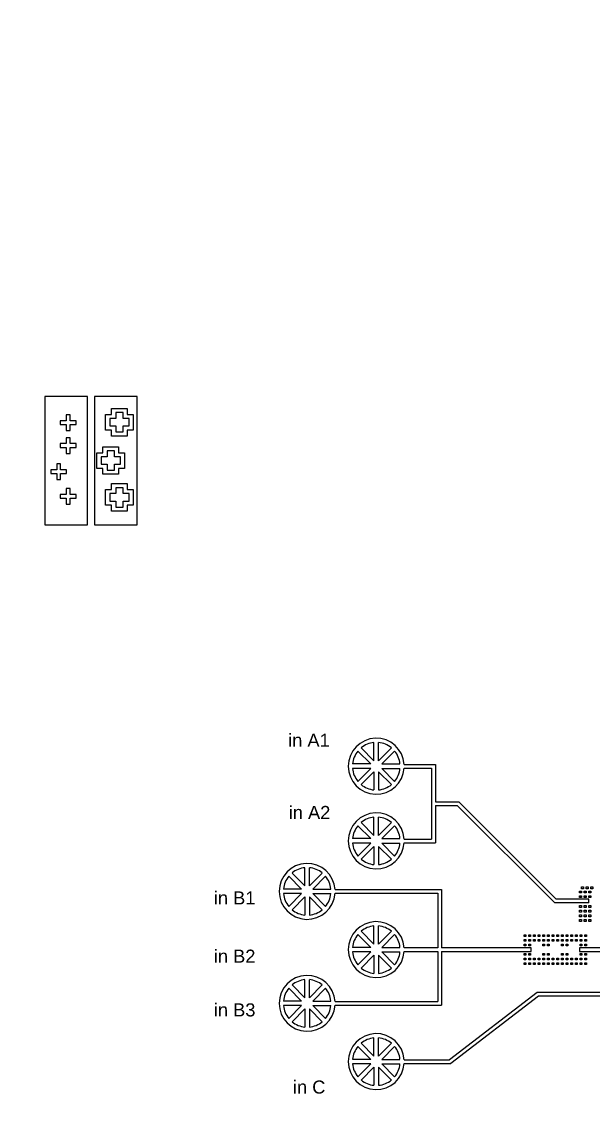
# Model space of a CAD drawing. Header units: millimetres. Extents: x 11250 to 361842, y 8473 to 110473.
# Drawn here: x 41106 to 56414, y 31273 to 60511 of the extents above; entities that cross this region are included whole.
import ezdxf

# ---------------------------------------------------------------- set-up
doc = ezdxf.new("R2010")
doc.units = ezdxf.units.MM
doc.layers.add('CLEAR', color=140, linetype='Continuous')
doc.layers.add('OPAQUE', color=10, linetype='Continuous')
doc.styles.get("Standard").update_dxf_attribs({"font": 'arial.ttf'})

msp = doc.modelspace()

# ---------------------------------------------------------------- linework, layer by layer
at = {"layer": 'CLEAR'}
for p, q in [((51351, 40618), (52187, 40618)), ((51351, 40518), (52087, 40518)), ((52087, 40518), (52087, 38618)), ((52187, 40618), (52187, 39618)), ((52187, 39618), (52812, 39618)), ((52187, 39518), (52187, 38518)), ((52187, 39518), (52770, 39518)), ((52770, 39518), (55384, 36904)), ((52812, 39618), (55426, 37004)), ((51351, 38618), (52087, 38618)), ((51351, 38518), (52187, 38518)), ((49499, 37265), (52349, 37265)), ((49499, 37165), (52249, 37165)), ((52249, 37165), (52249, 35704)), ((52349, 37265), (52349, 35704)), ((56300, 36904), (55384, 36904)), ((56300, 37004), (55426, 37004)), ((56300, 36904), (56300, 37004)), ((52249, 35704), (51351, 35704)), ((54750, 35704), (52349, 35704)), ((54750, 35604), (54750, 35704)), ((57075, 35704), (56050, 35704)), ((56050, 35704), (56050, 35604)), ((51351, 35604), (52249, 35604)), ((52249, 35604), (52249, 34265)), ((52349, 35604), (54750, 35604)), ((52349, 35604), (52349, 34165)), ((56050, 35604), (57450, 35604)), ((54913, 34504), (52568, 32704)), ((58125, 34504), (54913, 34504)), ((49499, 34265), (52249, 34265)), ((54947, 34404), (52602, 32604)), ((58225, 34404), (54947, 34404)), ((49499, 34165), (52349, 34165)), ((51351, 32704), (52568, 32704)), ((51351, 32604), (52602, 32604))]:
    msp.add_line(p, q, dxfattribs=at)
for points in [[(42868, 47033), (42868, 50473), (41727, 50473), (41727, 47033)], [(44199, 47033), (44199, 50473), (43058, 50473), (43058, 47033)], [(44091, 49573), (43931, 49573), (43931, 49413), (43511, 49413), (43511, 49573), (43351, 49573), (43351, 49993), (43511, 49993), (43511, 50153), (43931, 50153), (43931, 49993), (44091, 49993), (44091, 49573)], [(43821, 49883), (43821, 50043), (43621, 50043), (43621, 49883), (43461, 49883), (43461, 49683), (43621, 49683), (43621, 49523), (43821, 49523), (43821, 49683), (43981, 49683), (43981, 49883)], [(42398, 49821), (42398, 49981), (42298, 49981), (42298, 49821), (42138, 49821), (42138, 49721), (42298, 49721), (42298, 49561), (42398, 49561), (42398, 49721), (42558, 49721), (42558, 49821)], [(42398, 49210), (42398, 49370), (42298, 49370), (42298, 49210), (42138, 49210), (42138, 49110), (42298, 49110), (42298, 48950), (42398, 48950), (42398, 49110), (42558, 49110), (42558, 49210)], [(43859, 48548), (43699, 48548), (43699, 48388), (43279, 48388), (43279, 48548), (43119, 48548), (43119, 48968), (43279, 48968), (43279, 49128), (43699, 49128), (43699, 48968), (43859, 48968), (43859, 48548)], [(43589, 48858), (43589, 49018), (43389, 49018), (43389, 48858), (43229, 48858), (43229, 48658), (43389, 48658), (43389, 48498), (43589, 48498), (43589, 48658), (43749, 48658), (43749, 48858)], [(42147, 48509), (42147, 48669), (42047, 48669), (42047, 48509), (41887, 48509), (41887, 48409), (42047, 48409), (42047, 48249), (42147, 48249), (42147, 48409), (42307, 48409), (42307, 48509)], [(42398, 47847), (42398, 48007), (42298, 48007), (42298, 47847), (42138, 47847), (42138, 47747), (42298, 47747), (42298, 47587), (42398, 47587), (42398, 47747), (42558, 47747), (42558, 47847)], [(44091, 47560), (43931, 47560), (43931, 47400), (43511, 47400), (43511, 47560), (43351, 47560), (43351, 47980), (43511, 47980), (43511, 48140), (43931, 48140), (43931, 47980), (44091, 47980), (44091, 47560)], [(43821, 47870), (43821, 48030), (43621, 48030), (43621, 47870), (43461, 47870), (43461, 47670), (43621, 47670), (43621, 47510), (43821, 47510), (43821, 47670), (43981, 47670), (43981, 47870)], [(56102, 37173), (56052, 37173), (56052, 37223), (56102, 37223)], [(56152, 37283), (56102, 37283), (56102, 37333), (56152, 37333)], [(56227, 37173), (56177, 37173), (56177, 37223), (56227, 37223)], [(56277, 37283), (56227, 37283), (56227, 37333), (56277, 37333)], [(56352, 37173), (56302, 37173), (56302, 37223), (56352, 37223)], [(56402, 37283), (56352, 37283), (56352, 37333), (56402, 37333)], [(56102, 37053), (56052, 37053), (56052, 37098), (56102, 37098)], [(56227, 37053), (56177, 37053), (56177, 37098), (56227, 37098)], [(56352, 37053), (56302, 37053), (56302, 37098), (56352, 37098)], [(56102, 36783), (56052, 36783), (56052, 36833), (56102, 36833)], [(56102, 36658), (56052, 36658), (56052, 36708), (56102, 36708)], [(56102, 36533), (56052, 36533), (56052, 36583), (56102, 36583)], [(56227, 36783), (56177, 36783), (56177, 36833), (56227, 36833)], [(56227, 36658), (56177, 36658), (56177, 36708), (56227, 36708)], [(56227, 36533), (56177, 36533), (56177, 36583), (56227, 36583)], [(56352, 36783), (56302, 36783), (56302, 36833), (56352, 36833)], [(56352, 36658), (56302, 36658), (56302, 36708), (56352, 36708)], [(56352, 36533), (56302, 36533), (56302, 36583), (56352, 36583)], [(56102, 36408), (56052, 36408), (56052, 36458), (56102, 36458)], [(56227, 36408), (56177, 36408), (56177, 36458), (56227, 36458)], [(56352, 36408), (56302, 36408), (56302, 36458), (56352, 36458)], [(54612, 36003), (54562, 36003), (54562, 36053), (54612, 36053)], [(54737, 36003), (54687, 36003), (54687, 36053), (54737, 36053)], [(54862, 36003), (54812, 36003), (54812, 36053), (54862, 36053)], [(54987, 36003), (54937, 36003), (54937, 36053), (54987, 36053)], [(55112, 36003), (55062, 36003), (55062, 36053), (55112, 36053)], [(55237, 36003), (55187, 36003), (55187, 36053), (55237, 36053)], [(55362, 36003), (55312, 36003), (55312, 36053), (55362, 36053)], [(55487, 36003), (55437, 36003), (55437, 36053), (55487, 36053)], [(55612, 36003), (55562, 36003), (55562, 36053), (55612, 36053)], [(55737, 36003), (55687, 36003), (55687, 36053), (55737, 36053)], [(55862, 36003), (55812, 36003), (55812, 36053), (55862, 36053)], [(55987, 36003), (55937, 36003), (55937, 36053), (55987, 36053)], [(56112, 36003), (56062, 36003), (56062, 36053), (56112, 36053)], [(56237, 36003), (56187, 36003), (56187, 36053), (56237, 36053)], [(54612, 35878), (54562, 35878), (54562, 35928), (54612, 35928)], [(54612, 35753), (54562, 35753), (54562, 35803), (54612, 35803)], [(54737, 35878), (54687, 35878), (54687, 35928), (54737, 35928)], [(54737, 35753), (54687, 35753), (54687, 35803), (54737, 35803)], [(54862, 35878), (54812, 35878), (54812, 35928), (54862, 35928)], [(54987, 35878), (54937, 35878), (54937, 35928), (54987, 35928)], [(55112, 35878), (55062, 35878), (55062, 35928), (55112, 35928)], [(55112, 35753), (55062, 35753), (55062, 35803), (55112, 35803)], [(55237, 35878), (55187, 35878), (55187, 35928), (55237, 35928)], [(55237, 35753), (55187, 35753), (55187, 35803), (55237, 35803)], [(55362, 35878), (55312, 35878), (55312, 35928), (55362, 35928)], [(55487, 35878), (55437, 35878), (55437, 35928), (55487, 35928)], [(55612, 35878), (55562, 35878), (55562, 35928), (55612, 35928)], [(55612, 35753), (55562, 35753), (55562, 35803), (55612, 35803)], [(55737, 35878), (55687, 35878), (55687, 35928), (55737, 35928)], [(55737, 35753), (55687, 35753), (55687, 35803), (55737, 35803)], [(55862, 35878), (55812, 35878), (55812, 35928), (55862, 35928)], [(55987, 35878), (55937, 35878), (55937, 35928), (55987, 35928)], [(56112, 35878), (56062, 35878), (56062, 35928), (56112, 35928)], [(56112, 35753), (56062, 35753), (56062, 35803), (56112, 35803)], [(56237, 35878), (56187, 35878), (56187, 35928), (56237, 35928)], [(56237, 35753), (56187, 35753), (56187, 35803), (56237, 35803)], [(54612, 35503), (54562, 35503), (54562, 35553), (54612, 35553)], [(54612, 35378), (54562, 35378), (54562, 35428), (54612, 35428)], [(54737, 35503), (54687, 35503), (54687, 35553), (54737, 35553)], [(54737, 35378), (54687, 35378), (54687, 35428), (54737, 35428)], [(54862, 35378), (54812, 35378), (54812, 35428), (54862, 35428)], [(54987, 35378), (54937, 35378), (54937, 35428), (54987, 35428)], [(55112, 35503), (55062, 35503), (55062, 35553), (55112, 35553)], [(55112, 35378), (55062, 35378), (55062, 35428), (55112, 35428)], [(55237, 35503), (55187, 35503), (55187, 35553), (55237, 35553)], [(55237, 35378), (55187, 35378), (55187, 35428), (55237, 35428)], [(55362, 35378), (55312, 35378), (55312, 35428), (55362, 35428)], [(55487, 35378), (55437, 35378), (55437, 35428), (55487, 35428)], [(55612, 35503), (55562, 35503), (55562, 35553), (55612, 35553)], [(55612, 35378), (55562, 35378), (55562, 35428), (55612, 35428)], [(55737, 35503), (55687, 35503), (55687, 35553), (55737, 35553)], [(55737, 35378), (55687, 35378), (55687, 35428), (55737, 35428)], [(55862, 35378), (55812, 35378), (55812, 35428), (55862, 35428)], [(55987, 35378), (55937, 35378), (55937, 35428), (55987, 35428)], [(56112, 35503), (56062, 35503), (56062, 35553), (56112, 35553)], [(56112, 35378), (56062, 35378), (56062, 35428), (56112, 35428)], [(56237, 35503), (56187, 35503), (56187, 35553), (56237, 35553)], [(56237, 35378), (56187, 35378), (56187, 35428), (56237, 35428)], [(54612, 35253), (54562, 35253), (54562, 35303), (54612, 35303)], [(54737, 35253), (54687, 35253), (54687, 35303), (54737, 35303)], [(54862, 35253), (54812, 35253), (54812, 35303), (54862, 35303)], [(54987, 35253), (54937, 35253), (54937, 35303), (54987, 35303)], [(55112, 35253), (55062, 35253), (55062, 35303), (55112, 35303)], [(55237, 35253), (55187, 35253), (55187, 35303), (55237, 35303)], [(55362, 35253), (55312, 35253), (55312, 35303), (55362, 35303)], [(55487, 35253), (55437, 35253), (55437, 35303), (55487, 35303)], [(55612, 35253), (55562, 35253), (55562, 35303), (55612, 35303)], [(55737, 35253), (55687, 35253), (55687, 35303), (55737, 35303)], [(55862, 35253), (55812, 35253), (55812, 35303), (55862, 35303)], [(55987, 35253), (55937, 35253), (55937, 35303), (55987, 35303)], [(56112, 35253), (56062, 35253), (56062, 35303), (56112, 35303)], [(56237, 35253), (56187, 35253), (56187, 35303), (56237, 35303)]]:
    msp.add_lwpolyline(points, close=True, dxfattribs=at)
for centre in [(50603, 40568), (50603, 38568), (48751, 37215), (50603, 35654), (48751, 34215), (50603, 32654)]:
    msp.add_arc(centre, 750, 3.8226, 356.1774, dxfattribs=at)
at = {"layer": 'OPAQUE'}
for p, q in [((50455, 40629), (50111, 40973)), ((50542, 40716), (50198, 41060)), ((50542, 40716), (50542, 41202)), ((50664, 40716), (50664, 41202)), ((50664, 40716), (51008, 41060)), ((50751, 40629), (51095, 40973)), ((50455, 40629), (49968, 40629)), ((50455, 40506), (49968, 40506)), ((50455, 40506), (50111, 40162)), ((50542, 40420), (50198, 40076)), ((50542, 40420), (50542, 39933)), ((50664, 40420), (50664, 39933)), ((50664, 40420), (51008, 40076)), ((50751, 40629), (51238, 40629)), ((50751, 40506), (51238, 40506)), ((50751, 40506), (51095, 40162)), ((50542, 38716), (50542, 39202)), ((50664, 38716), (50664, 39202)), ((50455, 38629), (50111, 38973)), ((50542, 38716), (50198, 39060)), ((50664, 38716), (51008, 39060)), ((50751, 38629), (51095, 38973)), ((50455, 38629), (49968, 38629)), ((50751, 38629), (51238, 38629)), ((50455, 38506), (49968, 38506)), ((50455, 38506), (50111, 38162)), ((50542, 38420), (50198, 38076)), ((50542, 38420), (50542, 37933)), ((50664, 38420), (50664, 37933)), ((50664, 38420), (51008, 38076)), ((50751, 38506), (51238, 38506)), ((50751, 38506), (51095, 38162)), ((48690, 37363), (48690, 37849)), ((48812, 37363), (48812, 37849)), ((48603, 37276), (48259, 37620)), ((48690, 37363), (48346, 37707)), ((48812, 37363), (49156, 37707)), ((48899, 37276), (49243, 37620)), ((48603, 37276), (48116, 37276)), ((48603, 37154), (48116, 37154)), ((48603, 37154), (48259, 36809)), ((48899, 37276), (49386, 37276)), ((48899, 37154), (49386, 37154)), ((48899, 37154), (49243, 36809)), ((48690, 37067), (48346, 36723)), ((48690, 37067), (48690, 36580)), ((48812, 37067), (48812, 36580)), ((48812, 37067), (49156, 36723)), ((50542, 35802), (50542, 36288)), ((50664, 35802), (50664, 36288)), ((50455, 35715), (50111, 36059)), ((50542, 35802), (50198, 36146)), ((50664, 35802), (51008, 36146)), ((50751, 35715), (51095, 36059)), ((50455, 35715), (49968, 35715)), ((50751, 35715), (51238, 35715)), ((50455, 35592), (49968, 35592)), ((50455, 35592), (50111, 35248)), ((50542, 35506), (50198, 35161)), ((50542, 35506), (50542, 35019)), ((50664, 35506), (50664, 35019)), ((50664, 35506), (51008, 35161)), ((50751, 35592), (51238, 35592)), ((50751, 35592), (51095, 35248)), ((48690, 34363), (48690, 34849)), ((48812, 34363), (48812, 34849)), ((48603, 34276), (48259, 34620)), ((48690, 34363), (48346, 34707)), ((48812, 34363), (49156, 34707)), ((48899, 34276), (49243, 34620)), ((48603, 34276), (48116, 34276)), ((48899, 34276), (49386, 34276)), ((48603, 34154), (48116, 34154)), ((48603, 34154), (48259, 33809)), ((48690, 34067), (48346, 33723)), ((48690, 34067), (48690, 33580)), ((48812, 34067), (48812, 33580)), ((48812, 34067), (49156, 33723)), ((48899, 34154), (49386, 34154)), ((48899, 34154), (49243, 33809)), ((50455, 32715), (50111, 33059)), ((50542, 32802), (50198, 33146)), ((50542, 32802), (50542, 33288)), ((50664, 32802), (50664, 33288)), ((50664, 32802), (51008, 33146)), ((50751, 32715), (51095, 33059)), ((50455, 32715), (49968, 32715)), ((50455, 32592), (49968, 32592)), ((50455, 32592), (50111, 32248)), ((50542, 32506), (50198, 32161)), ((50542, 32506), (50542, 32019)), ((50664, 32506), (50664, 32019)), ((50664, 32506), (51008, 32161)), ((50751, 32715), (51238, 32715)), ((50751, 32592), (51238, 32592)), ((50751, 32592), (51095, 32248))]:
    msp.add_line(p, q, dxfattribs=at)
msp.add_circle((62250, 59473), 51000, dxfattribs=at)
for centre, start, end in [((50603, 40568), 140.5177, 174.4823), ((50603, 40568), 95.5177, 129.4823), ((50603, 40568), 50.5177, 84.4823), ((50603, 40568), 5.5177, 39.4823), ((50603, 40568), 185.5177, 219.4823), ((50603, 40568), 320.5177, 354.4823), ((50603, 40568), 230.5177, 264.4823), ((50603, 40568), 275.5177, 309.4823), ((50603, 38568), 95.5177, 129.4823), ((50603, 38568), 50.5177, 84.4823), ((50603, 38568), 140.5177, 174.4823), ((50603, 38568), 5.5177, 39.4823), ((50603, 38568), 185.5177, 219.4823), ((50603, 38568), 320.5177, 354.4823), ((50603, 38568), 230.5177, 264.4823), ((50603, 38568), 275.5177, 309.4823), ((48751, 37215), 95.5177, 129.4823), ((48751, 37215), 50.5177, 84.4823), ((48751, 37215), 140.5177, 174.4823), ((48751, 37215), 5.5177, 39.4823), ((48751, 37215), 185.5177, 219.4823), ((48751, 37215), 320.5177, 354.4823), ((48751, 37215), 230.5177, 264.4823), ((48751, 37215), 275.5177, 309.4823), ((50603, 35654), 95.5177, 129.4823), ((50603, 35654), 50.5177, 84.4823), ((50603, 35654), 140.5177, 174.4823), ((50603, 35654), 5.5177, 39.4823), ((50603, 35654), 185.5177, 219.4823), ((50603, 35654), 320.5177, 354.4823), ((50603, 35654), 230.5177, 264.4823), ((50603, 35654), 275.5177, 309.4823), ((48751, 34215), 95.5177, 129.4823), ((48751, 34215), 50.5177, 84.4823), ((48751, 34215), 140.5177, 174.4823), ((48751, 34215), 5.5177, 39.4823), ((48751, 34215), 185.5177, 219.4823), ((48751, 34215), 320.5177, 354.4823), ((48751, 34215), 230.5177, 264.4823), ((48751, 34215), 275.5177, 309.4823), ((50603, 32654), 140.5177, 174.4823), ((50603, 32654), 95.5177, 129.4823), ((50603, 32654), 50.5177, 84.4823), ((50603, 32654), 5.5177, 39.4823), ((50603, 32654), 185.5177, 219.4823), ((50603, 32654), 320.5177, 354.4823), ((50603, 32654), 230.5177, 264.4823), ((50603, 32654), 275.5177, 309.4823)]:
    msp.add_arc(centre, 638, start, end, dxfattribs=at)

# ---------------------------------------------------------------- texts
at = {"layer": 'CLEAR', "char_height": 350, "attachment_point": 1}
for s, width, heights, insert in [('in A1', 1234.99, [2.273736754432321e-13], (48242, 41439)), ('in A2', 1385.64, [0], (48258, 39504)), ('in B1', 1362.46, [0], (46251, 37215)), ('in B2', 1431.99, [0], (46251, 35654)), ('in B3', 1748.72, [0], (46251, 34215)), ('in C', 1155.83, [0], (48370, 32148))]:
    msp.add_mtext_dynamic_manual_height_columns(s, width=width, gutter_width=12.5, heights=heights, dxfattribs=dict(at, insert=insert))

doc.saveas('drawing.dxf')
